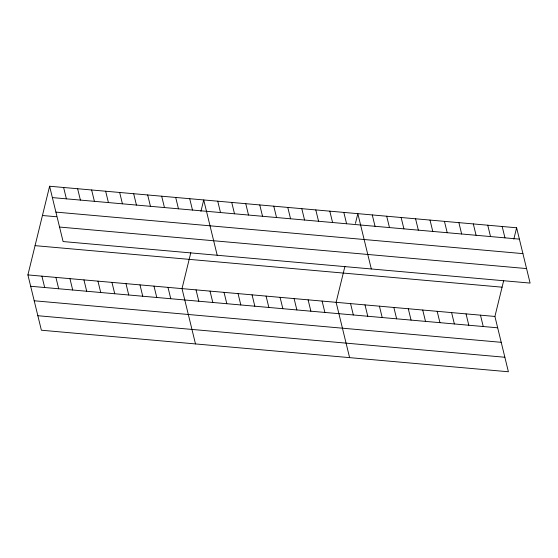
<?xml version="1.0" encoding="UTF-8"?>
<svg xmlns="http://www.w3.org/2000/svg" width="558" height="558" viewBox="0 0 558 558"><rect width="100%" height="100%" fill="white"/><g stroke="black" fill="none" stroke-linecap="round" stroke-linejoin="round"><path stroke-width="0.84" d="M503.714 280.486L494.911 316.449L508.394 371.761L41.383 330.224L27.9 274.913L49.606 186.239L516.617 227.776L530.1 283.087L63.089 241.551L49.606 186.239M190.815 252.655L182.013 288.619L195.495 343.93M200.936 211.329L203.719 199.945L217.201 255.257M344.928 266.361L336.125 302.324L349.608 357.636M355.446 223.409L357.831 213.651L371.314 268.963M513.827 239.152L516.617 227.776M52.375 197.595L519.386 239.131M55.912 212.103L522.923 253.632M42.443 215.5L56.456 216.748M59.56 227.05L526.564 268.579M35.063 245.653L502.074 287.182M27.9 274.913L494.911 316.449M30.669 286.268L497.673 327.804M34.205 300.776L501.21 342.312M37.846 315.723L504.857 357.253M502.179 226.492L504.948 237.847M487.748 225.209L490.517 236.564M473.31 223.918L476.079 235.281M458.878 222.635L461.647 233.997M480.473 315.165L483.242 326.521M444.44 221.352L447.209 232.714M466.042 313.882L468.804 325.237M430.009 220.068L432.778 231.424M451.603 312.599L454.372 323.954M415.57 218.785L418.34 230.14M437.172 311.315L439.934 322.67M401.139 217.501L403.908 228.857M422.734 310.025L425.503 321.387M386.701 216.218L389.47 227.573M408.296 308.741L411.065 320.104M372.27 214.935L375.039 226.29M393.864 307.458L396.633 318.82M379.426 306.175L382.195 317.53M343.826 212.403L346.595 223.765M364.995 304.891L367.764 316.246M329.813 211.161L332.582 222.516M350.557 303.608L353.326 314.963M315.8 209.913L318.569 221.268M301.794 208.671L304.563 220.026M322.112 301.083L324.882 312.438M287.782 207.423L290.551 218.778M308.107 299.834L310.876 311.19M273.769 206.174L276.538 217.529M294.094 298.586L296.863 309.941M259.763 204.932L262.532 216.288M280.081 297.344L282.85 308.7M245.75 203.684L248.519 215.039M266.075 296.096L268.844 307.451M231.744 202.435L234.506 213.798M252.063 294.847L254.832 306.209M217.732 201.194L220.501 212.549M238.057 293.606L240.819 304.961M224.044 292.357L226.813 303.712M189.713 198.697L192.482 210.059M210.031 291.109L212.8 302.471M175.7 197.455L178.469 208.811M196.025 289.867L198.794 301.222M161.687 196.207L164.457 207.562M147.682 194.965L150.451 206.321M168 287.377L170.769 298.732M133.669 193.717L136.438 205.072M153.994 286.128L156.763 297.484M119.663 192.468L122.425 203.823M139.981 284.88L142.75 296.235M105.65 191.227L108.419 202.582M125.968 283.638L128.738 294.994M91.638 189.978L94.407 201.333M111.963 282.39L114.732 293.745M77.632 188.73L80.394 200.092M97.95 281.141L100.719 292.504M63.619 187.488L66.388 198.843M83.944 279.9L86.706 291.255M69.931 278.651L72.7 290.007M55.919 277.41L58.688 288.765M41.913 276.161L44.682 287.516"/></g></svg>
